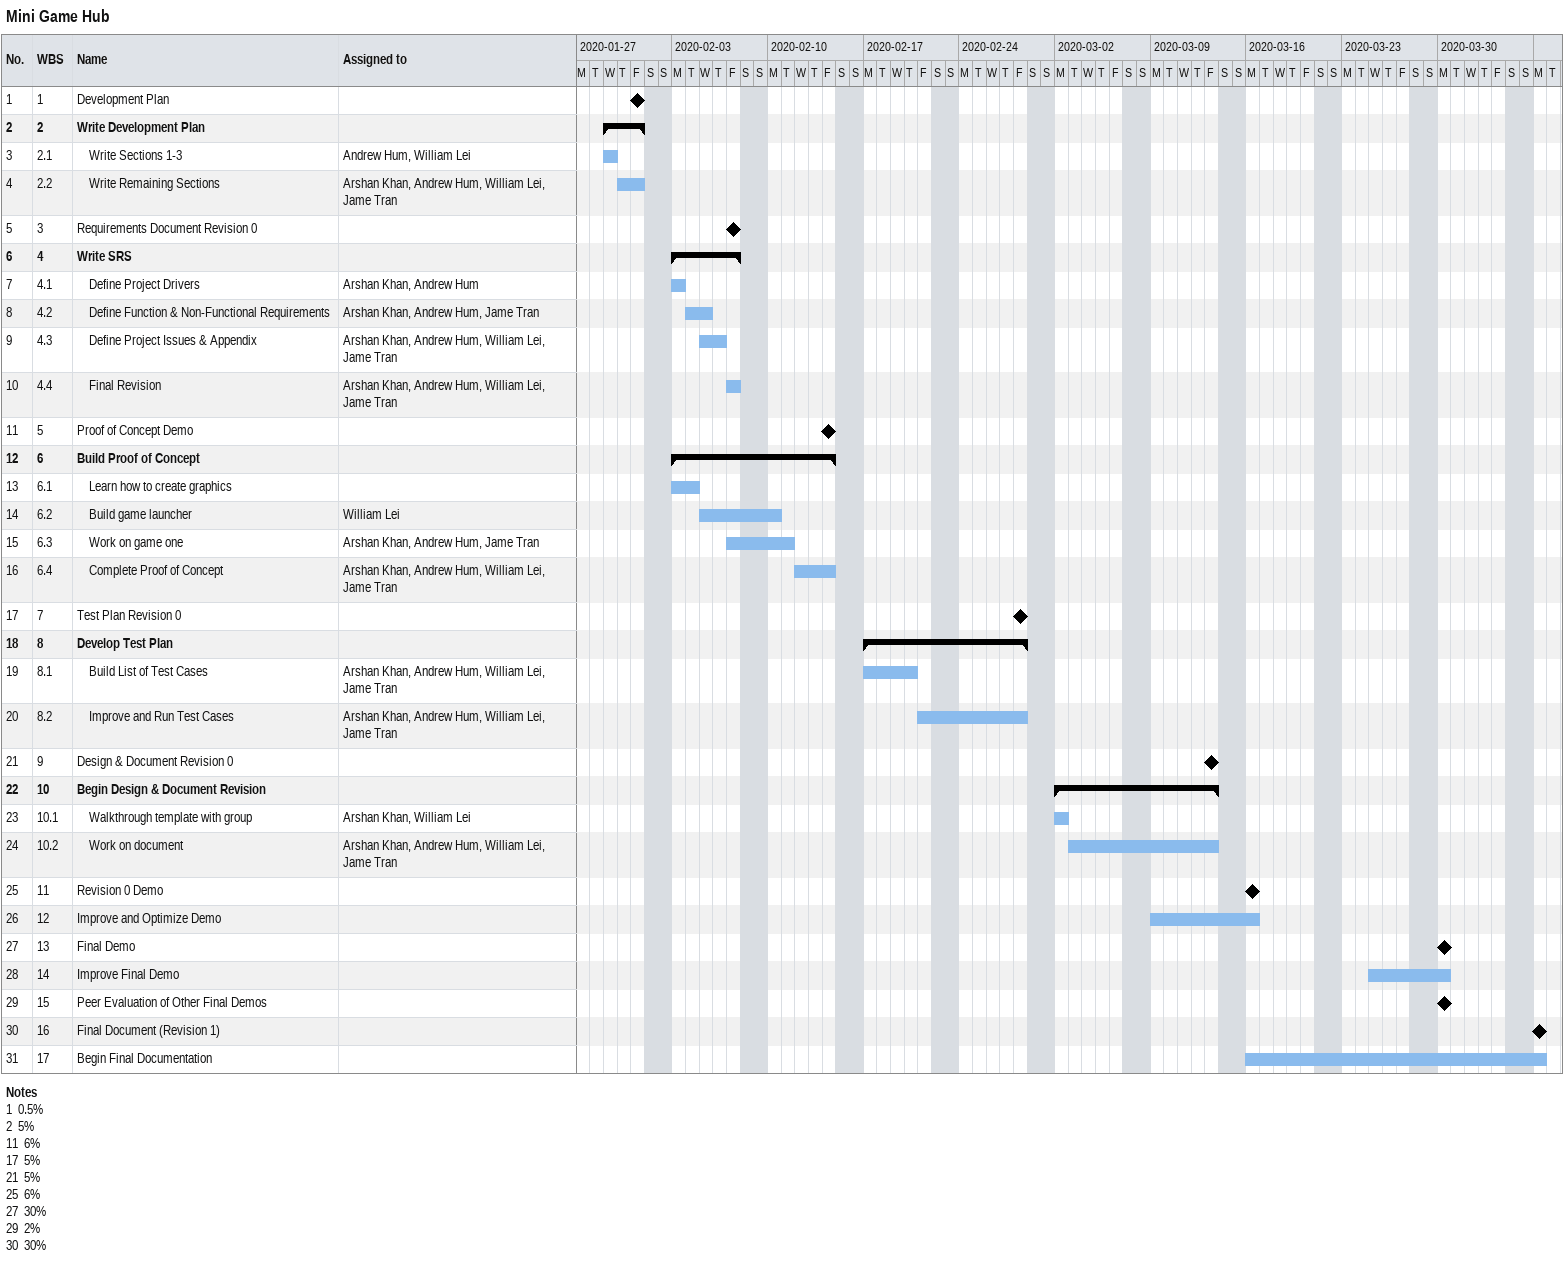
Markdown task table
Mini Game Hub

| ID | WBS | Task | Start | Finish | Resources |
|---|---|---|---|---|---|
| 1 | 1 | Development Plan (milestone) | 2020-01-31 | 2020-01-31 |  |
| 2 | 2 | **Write Development Plan** | 2020-01-29 | 2020-01-31 |  |
| 3 | 2.1 | Write Sections 1-3 | 2020-01-29 | 2020-01-29 | Andrew Hum, William Lei |
| 4 | 2.2 | Write Remaining Sections | 2020-01-30 | 2020-01-31 | Arshan Khan, Andrew Hum, William Lei, Jame Tran |
| 5 | 3 | Requirements Document Revision 0 (milestone) | 2020-02-07 | 2020-02-07 |  |
| 6 | 4 | **Write SRS** | 2020-02-03 | 2020-02-07 |  |
| 7 | 4.1 | Define Project Drivers | 2020-02-03 | 2020-02-03 | Arshan Khan, Andrew Hum |
| 8 | 4.2 | Define Function & Non-Functional Requirements | 2020-02-04 | 2020-02-05 | Arshan Khan, Andrew Hum, Jame Tran |
| 9 | 4.3 | Define Project Issues & Appendix | 2020-02-05 | 2020-02-06 | Arshan Khan, Andrew Hum, William Lei, Jame Tran |
| 10 | 4.4 | Final Revision | 2020-02-07 | 2020-02-07 | Arshan Khan, Andrew Hum, William Lei, Jame Tran |
| 11 | 5 | Proof of Concept Demo (milestone) | 2020-02-14 | 2020-02-14 |  |
| 12 | 6 | **Build Proof of Concept** | 2020-02-03 | 2020-02-14 |  |
| 13 | 6.1 | Learn how to create graphics | 2020-02-03 | 2020-02-04 |  |
| 14 | 6.2 | Build game launcher | 2020-02-05 | 2020-02-10 | William Lei |
| 15 | 6.3 | Work on game one | 2020-02-07 | 2020-02-11 | Arshan Khan, Andrew Hum, Jame Tran |
| 16 | 6.4 | Complete Proof of Concept | 2020-02-12 | 2020-02-14 | Arshan Khan, Andrew Hum, William Lei, Jame Tran |
| 17 | 7 | Test Plan Revision 0 (milestone) | 2020-02-28 | 2020-02-28 |  |
| 18 | 8 | **Develop Test Plan** | 2020-02-17 | 2020-02-28 |  |
| 19 | 8.1 | Build List of Test Cases | 2020-02-17 | 2020-02-20 | Arshan Khan, Andrew Hum, William Lei, Jame Tran |
| 20 | 8.2 | Improve and Run Test Cases | 2020-02-21 | 2020-02-28 | Arshan Khan, Andrew Hum, William Lei, Jame Tran |
| 21 | 9 | Design & Document Revision 0 (milestone) | 2020-03-13 | 2020-03-13 |  |
| 22 | 10 | **Begin Design & Document Revision** | 2020-03-02 | 2020-03-13 |  |
| 23 | 10.1 | Walkthrough template with group | 2020-03-02 | 2020-03-02 | Arshan Khan, William Lei |
| 24 | 10.2 | Work on document | 2020-03-03 | 2020-03-13 | Arshan Khan, Andrew Hum, William Lei, Jame Tran |
| 25 | 11 | Revision 0 Demo (milestone) | 2020-03-16 | 2020-03-16 |  |
| 26 | 12 | Improve and Optimize Demo | 2020-03-09 | 2020-03-16 |  |
| 27 | 13 | Final Demo (milestone) | 2020-03-30 | 2020-03-30 |  |
| 28 | 14 | Improve Final Demo | 2020-03-25 | 2020-03-30 |  |
| 29 | 15 | Peer Evaluation of Other Final Demos (milestone) | 2020-03-30 | 2020-03-30 |  |
| 30 | 16 | Final Document (Revision 1) (milestone) | 2020-04-06 | 2020-04-06 |  |
| 31 | 17 | Begin Final Documentation | 2020-03-16 | 2020-04-06 |  |

Notes
- 1: 0.5%
- 2: 5%
- 11: 6%
- 17: 5%
- 21: 5%
- 25: 6%
- 27: 30%
- 29: 2%
- 30: 30%
